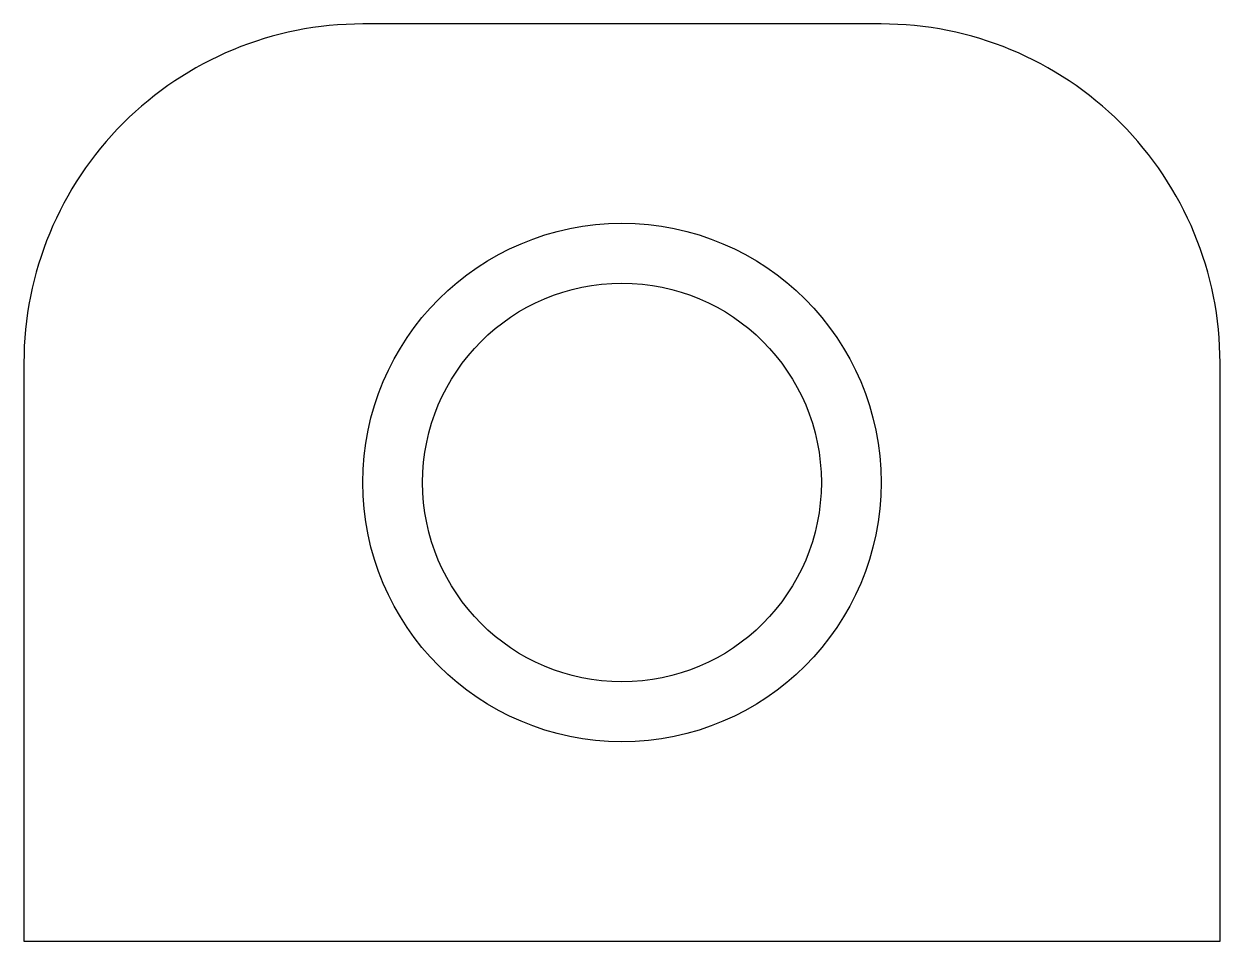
# Model space of a CAD drawing. Header units: millimetres. Extents: x 44.4 to 74.4, y 36.3 to 59.3.
import ezdxf

# ---------------------------------------------------------------- set-up
doc = ezdxf.new("R2010")
doc.units = ezdxf.units.MM
doc.layers.get('0').update_dxf_attribs({"linetype": 'CONTINUOUS'})

msp = doc.modelspace()

# ---------------------------------------------------------------- linework, layer by layer
msp.add_lwpolyline([(52.879, 59.331, 0.414214), (44.379, 50.831), (44.379, 36.331), (74.379, 36.331), (74.379, 50.831, 0.414214), (65.879, 59.331)], format="xyb", close=True)
for radius in [6.5, 5]:
    msp.add_circle((59.379, 47.831), radius)

doc.saveas('drawing.dxf')
